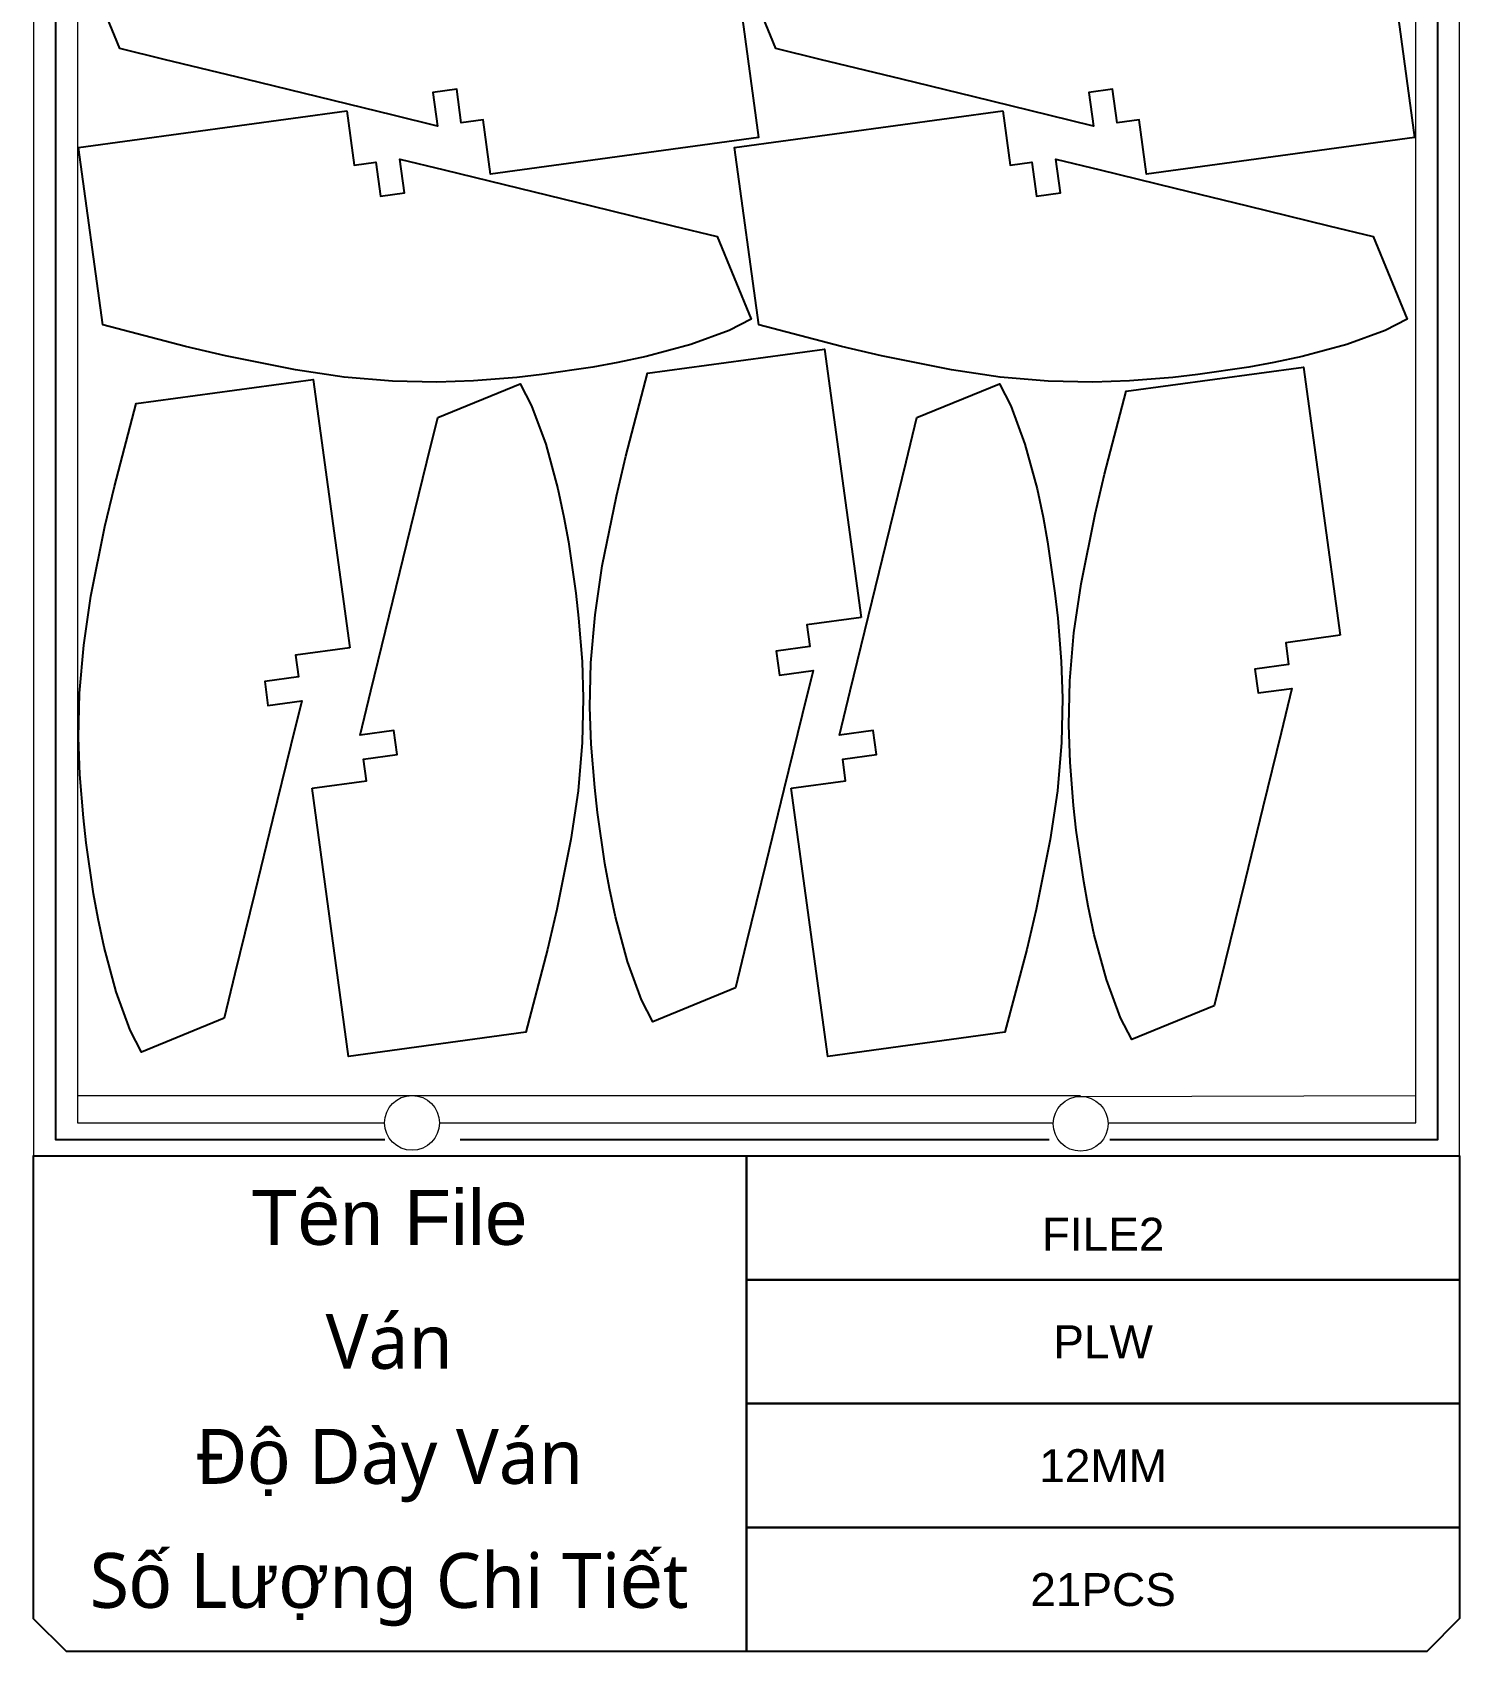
# Model space of a CAD drawing. Header units: millimetres. Extents: x -10628 to 24720, y -21829 to 4032.
# Drawn here: x 8048 to 9349, y -11150 to -9674 of the extents above; entities that cross this region are included whole.
import ezdxf
from ezdxf.enums import TextEntityAlignment as Align
from ezdxf.lldxf.tags import DXFTag

# ---------------------------------------------------------------- set-up
doc = ezdxf.new("R2010")
doc.units = ezdxf.units.MM
doc.layers.add('layer chu', color=7, linetype='Continuous', lineweight=9)
doc.layers.add('layer khung van cnc', color=7, linetype='Continuous', lineweight=25, true_color=0xfbf59b)
doc.layers.add('layer mau', color=7, linetype='Continuous')
doc.styles.add('Text Dim', font='arial.ttf')
tags = doc.linetypes.add('DATTRANHVAKEPVAN', pattern='A,32.156035,-1.521322,["DAT TRÁNH VA CHẠM KẸP VÁN",Text Dim,S=2.23494,R=0,X=0,Y=-0.877209],-47.8264', length=81.503757).pattern_tags.tags
tags[6] = DXFTag(74, 10)
tags = doc.linetypes.add('KVVIENMAY', pattern='A,46.311228,-10.280676,["KV VIỀN MÁY",Text Dim,S=10.028098,R=0,X=0,Y=-4.346144],-100.988212', length=157.580116).pattern_tags.tags
tags[6] = DXFTag(74, 10)

# ---------------------------------------------------------------- blocks, each defined once
blk = doc.blocks.new('khung van cnc')
at = {"color": 2, "linetype": 'DATTRANHVAKEPVAN', "lineweight": 5}
for p, q in [((-1453, -44.4), (-1148, -44.4)), ((-1148, -44.4), (-538.7, -44.4)), ((-539.1, -45.3), (-233, -44.4))]:
    blk.add_line(p, q, dxfattribs=at)
at = {"color": 250, "lineweight": 5}
blk.add_line((-1494.1, -99.4), (-193, -99.4), dxfattribs=at)
at = {"lineweight": 5}
blk.add_lwpolyline([(-193, -99.4), (-193, 2370.6), (-223, 2400.6), (-1463, 2400.6), (-1493, 2370.6), (-1493, -99.4)], close=True, dxfattribs=at)
at = {"color": 1, "linetype": 'KVVIENMAY'}
for points in [[(-511.9, -84.4), (-213, -84.4), (-213, 2370.6), (-228, 2385.6), (-1458, 2385.6), (-1473, 2370.6), (-1473, -84.4), (-1172.8, -84.4)], [(-1104, -84.4), (-567.2, -84.4)]]:
    blk.add_lwpolyline(points, dxfattribs=at)
at = {"lineweight": 5}
for points in [[(-513.5, -69.4), (-233, -69.4), (-233, 2370.6), (-1453, 2370.6), (-1453, -69.4), (-1173, -69.4)], [(-1123, -69.4), (-563.5, -69.4)]]:
    blk.add_lwpolyline(points, dxfattribs=at)
blk.add_lwpolyline([(-843, -551.3), (-1463, -551.3), (-1493, -521.3), (-1493, -99.4), (-843, -99.4)], close=True)
for centre in [(-1148, -69.4), (-538.5, -70.2)]:
    blk.add_circle(centre, 25, dxfattribs=at)
at = {"layer": 'layer mau'}
for points in [[(-843, -99.4), (-193, -99.4), (-193, -212.4), (-843, -212.4)], [(-843, -212.4), (-193, -212.4), (-193, -325.3), (-843, -325.3)], [(-843, -325.3), (-193, -325.3), (-193, -438.3), (-843, -438.3)], [(-843, -438.3), (-193, -438.3), (-193, -521.2), (-223, -551.2), (-843, -551.2)]]:
    blk.add_lwpolyline(points, close=True, dxfattribs=at)
at = {"color": 254, "lineweight": 5, "char_height": 50, "width": 647.53, "attachment_point": 5}
for s, insert in [('{\\fArial|b0|i0|c163|p34;Tên File}', (-1168.8, -155.9)), ('{\\fYu Gothic UI Semilight|b0|i0|c128|p34;Ván}', (-1168.8, -268.9)), ('{\\fYu Gothic UI Semilight|b0|i0|c128|p34;Đ\\fArial|b0|i0|c163|p34;ộ\\fYu Gothic UI Semilight|b0|i0|c128|p34; Dày Ván}', (-1168.8, -381.8)), ('{\\fYu Gothic UI Semilight|b0|i0|c128|p34;S\\fArial|b0|i0|c163|p34;ố\\fYu Gothic UI Semilight|b0|i0|c128|p34; L\\fArial|b0|i0|c163|p34;ượ\\fYu Gothic UI Semilight|b0|i0|c128|p34;ng Chi Ti\\fArial|b0|i0|c163|p34;ế\\fYu Gothic UI Semilight|b0|i0|c128|p34;t}', (-1168.8, -494.8))]:
    blk.add_mtext(s, dxfattribs=dict(at, insert=insert))
at = {"layer": 'layer mau'}
for tag, p in [('ÁGF', (-518, -155.9)), ('TENFILE', (-518, -268.9)), ('TENFILE', (-518, -381.8)), ('TENFILE', (-518, -494.8))]:
    blk.add_attdef(tag, text='', height=30, dxfattribs=at).set_placement(p, align=Align.MIDDLE_CENTER)

msp = doc.modelspace()

# ---------------------------------------------------------------- linework, layer by layer
for points in [[(8687.924, -9608.542), (8710.021, -9770), (8465.546, -9803.458), (8458.767, -9753.92), (8438.951, -9756.632), (8434.748, -9725.918), (8412.951, -9728.901), (8417.155, -9759.615), (8376.695, -9749.749), (8308.482, -9733.118), (8242.45, -9717.017), (8168.121, -9698.894), (8127.707, -9689.04), (8096.943, -9613.815)], [(9285.897, -9608.542), (9307.993, -9770), (9063.519, -9803.458), (9056.739, -9753.92), (9036.924, -9756.632), (9032.721, -9725.918), (9010.924, -9728.901), (9015.127, -9759.615), (8974.667, -9749.749), (8906.455, -9733.118), (8840.422, -9717.017), (8766.094, -9698.894), (8725.68, -9689.04), (8694.916, -9613.815)]]:
    msp.add_lwpolyline(points)
for points in [[(8334.493, -9745.846), (8341.273, -9795.385), (8361.088, -9792.673), (8365.291, -9823.386), (8387.088, -9820.403), (8382.885, -9789.69), (8423.345, -9799.555), (8491.557, -9816.187), (8557.59, -9832.287), (8631.918, -9850.41), (8672.332, -9860.264), (8703.096, -9935.489), (8683.097, -9945.848), (8648.252, -9958.708), (8607.531, -9969.726), (8581.597, -9975.198), (8558.988, -9979.389), (8512.333, -9986.135), (8489.688, -9988.641), (8450.175, -9991.917), (8416.535, -9993.094), (8376.102, -9992.185), (8332.226, -9988.374), (8287.773, -9981.899), (8224.128, -9969.065), (8187.677, -9960.558), (8112.115, -9940.762), (8090.019, -9779.305)], [(8932.466, -9745.846), (8939.245, -9795.385), (8959.061, -9792.673), (8963.264, -9823.386), (8985.061, -9820.403), (8980.857, -9789.69), (9021.317, -9799.555), (9089.53, -9816.187), (9155.562, -9832.287), (9229.891, -9850.41), (9270.305, -9860.264), (9301.069, -9935.489), (9281.07, -9945.848), (9246.225, -9958.708), (9205.504, -9969.726), (9179.57, -9975.198), (9156.961, -9979.389), (9110.305, -9986.135), (9087.66, -9988.641), (9048.148, -9991.917), (9014.507, -9993.094), (8974.075, -9992.185), (8930.199, -9988.374), (8885.746, -9981.899), (8822.101, -9969.065), (8785.65, -9960.558), (8710.088, -9940.762), (8687.991, -9779.305)], [(8803.465, -10207.393), (8753.924, -10214.148), (8756.625, -10233.964), (8725.91, -10238.152), (8728.882, -10259.951), (8759.597, -10255.763), (8749.712, -10296.218), (8733.045, -10364.422), (8716.911, -10430.446), (8698.75, -10504.765), (8688.875, -10545.174), (8613.634, -10575.9), (8603.285, -10555.895), (8590.444, -10521.044), (8579.446, -10480.317), (8573.987, -10454.38), (8569.808, -10431.769), (8563.086, -10385.11), (8560.592, -10362.464), (8557.335, -10322.95), (8556.176, -10289.309), (8557.106, -10248.877), (8560.938, -10205.002), (8567.437, -10160.553), (8580.303, -10096.914), (8588.829, -10060.468), (8608.664, -9984.916), (8770.132, -9962.902)], [(8337.296, -10235.029), (8287.755, -10241.783), (8290.456, -10261.6), (8259.741, -10265.788), (8262.713, -10287.586), (8293.428, -10283.398), (8283.543, -10323.853), (8266.876, -10392.057), (8250.742, -10458.081), (8232.581, -10532.4), (8222.706, -10572.81), (8147.465, -10603.535), (8137.116, -10583.53), (8124.275, -10548.679), (8113.277, -10507.953), (8107.818, -10482.016), (8103.639, -10459.405), (8096.917, -10412.746), (8094.423, -10390.099), (8091.166, -10350.585), (8090.007, -10316.944), (8090.937, -10276.512), (8094.769, -10232.638), (8101.268, -10188.188), (8114.134, -10124.55), (8122.66, -10088.104), (8142.495, -10012.552), (8303.963, -9990.538)], [(9239.98, -10223.749), (9190.439, -10230.503), (9193.141, -10250.32), (9162.425, -10254.508), (9165.397, -10276.306), (9196.112, -10272.118), (9186.227, -10312.573), (9169.56, -10380.777), (9153.426, -10446.801), (9135.265, -10521.12), (9125.39, -10561.53), (9050.149, -10592.255), (9039.8, -10572.25), (9026.959, -10537.399), (9015.961, -10496.673), (9010.502, -10470.736), (9006.323, -10448.125), (8999.601, -10401.466), (8997.107, -10378.819), (8993.85, -10339.305), (8992.691, -10305.664), (8993.621, -10265.232), (8997.453, -10221.358), (9003.952, -10176.908), (9016.818, -10113.27), (9025.344, -10076.824), (9045.179, -10001.272), (9206.647, -9979.258)], [(8302.873, -10363.064), (8352.415, -10356.31), (8349.713, -10336.493), (8380.429, -10332.306), (8377.457, -10310.507), (8346.741, -10314.695), (8356.627, -10274.24), (8373.294, -10206.036), (8389.428, -10140.012), (8407.589, -10065.693), (8417.464, -10025.283), (8492.704, -9994.558), (8503.053, -10014.563), (8515.895, -10049.414), (8526.892, -10090.141), (8532.351, -10116.078), (8536.53, -10138.689), (8543.252, -10185.348), (8545.746, -10207.994), (8549.003, -10247.508), (8550.162, -10281.149), (8549.233, -10321.581), (8545.4, -10365.455), (8538.902, -10409.905), (8526.035, -10473.543), (8517.51, -10509.99), (8497.675, -10585.541), (8336.206, -10607.556)], [(8739.764, -10363.064), (8789.306, -10356.31), (8786.604, -10336.493), (8817.32, -10332.306), (8814.348, -10310.507), (8783.632, -10314.695), (8793.518, -10274.24), (8810.185, -10206.036), (8826.319, -10140.012), (8844.48, -10065.693), (8854.355, -10025.283), (8929.595, -9994.558), (8939.944, -10014.563), (8952.786, -10049.414), (8963.783, -10090.14), (8969.242, -10116.078), (8973.421, -10138.688), (8980.143, -10185.347), (8982.637, -10207.994), (8985.894, -10247.508), (8987.053, -10281.149), (8986.124, -10321.581), (8982.291, -10365.455), (8975.793, -10409.905), (8962.926, -10473.543), (8954.401, -10509.99), (8934.566, -10585.541), (8773.097, -10607.556)]]:
    msp.add_lwpolyline(points, close=True)

# ---------------------------------------------------------------- block references
at = {"layer": 'layer khung van cnc'}
ref = msp.add_blockref('khung van cnc', (9542.01, -10598.743), dxfattribs=at)
ref.add_attrib('TENFILE', '21PCS', dxfattribs={"layer": 'layer chu', "lineweight": 5, "height": 30, "style": 'Text Dim'}).set_placement((9024.006, -11093.502), align=Align.MIDDLE_CENTER)
ref.add_attrib('TENFILE', '12MM', dxfattribs={"layer": 'layer chu', "height": 30, "style": 'Text Dim'}).set_placement((9024.006, -10980.554), align=Align.MIDDLE_CENTER)
ref.add_attrib('TENFILE', 'PLW', dxfattribs={"layer": 'layer chu', "height": 30, "style": 'Text Dim'}).set_placement((9024.006, -10867.605), align=Align.MIDDLE_CENTER)
ref.add_attrib('ÁGF', 'FILE2', dxfattribs={"layer": 'layer chu', "height": 30, "style": 'Text Dim'}).set_placement((9024.006, -10754.657), align=Align.TOP_CENTER)

doc.saveas('drawing.dxf')
